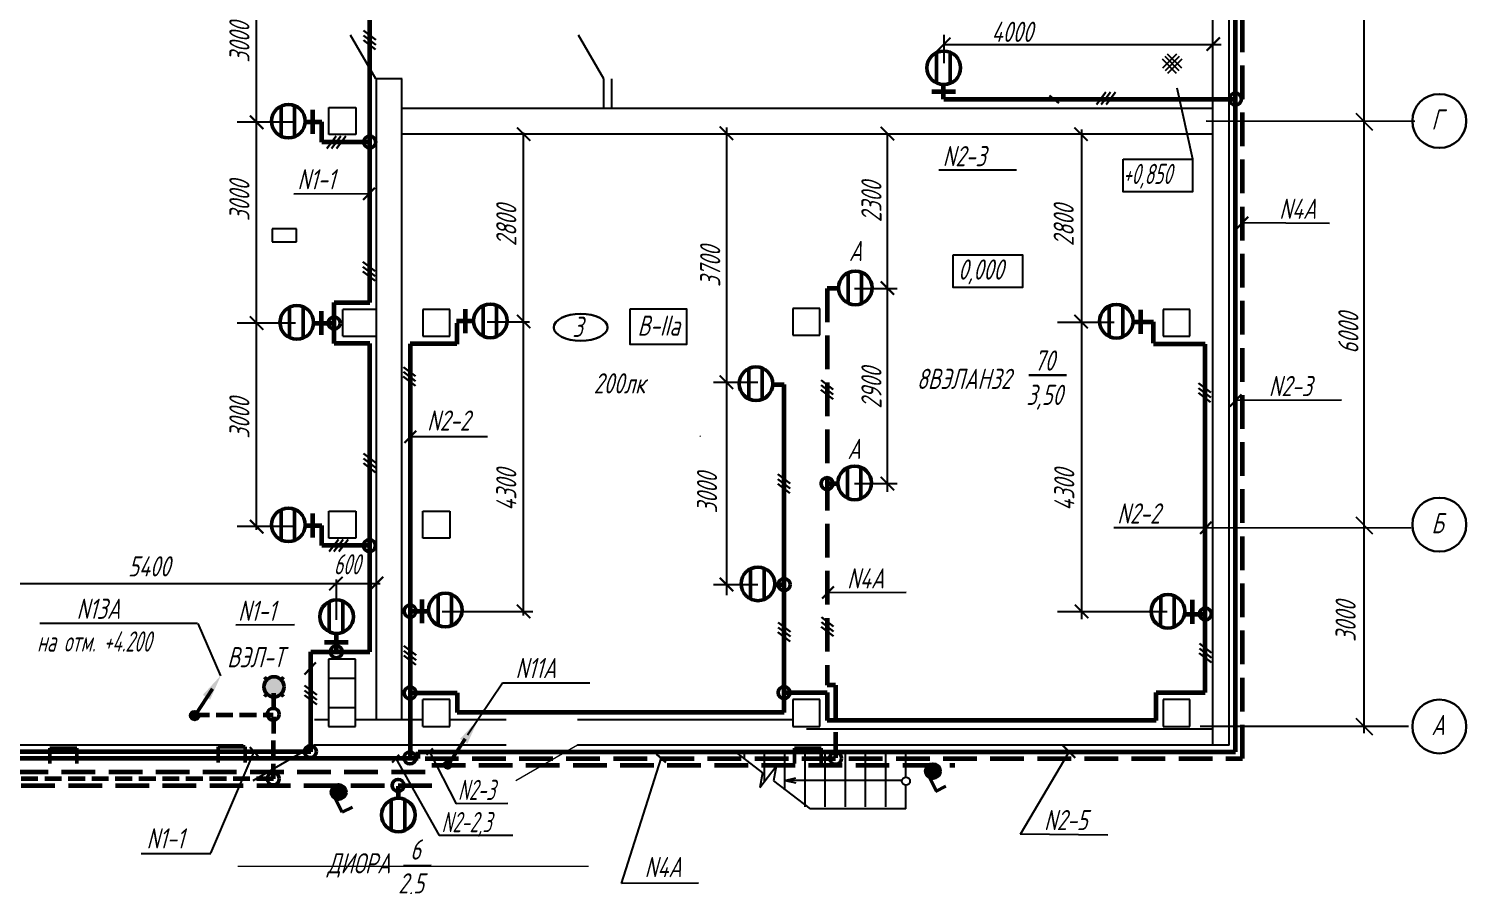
# Model space of a CAD drawing. Header units: inches. Extents: x -2146 to 222, y -883 to 3331.
# Drawn here: x -1037.5 to -823.9, y 2941.5 to 3068.9 of the extents above; entities that cross this region are included whole.
import ezdxf
from ezdxf.enums import TextEntityAlignment as Align

# ---------------------------------------------------------------- set-up
doc = ezdxf.new("R2010")
doc.units = ezdxf.units.IN
doc.header["$MEASUREMENT"] = 0
for name, pattern in [('AUSGEZOGEN', [0]), ('gost5', [7, 5, -2, 0]), ('HIDDEN2', [4.7625, 3.175, -1.5875]), ('K5LT32768', [0])]:
    doc.linetypes.add(name, pattern=pattern)
for name, color, linetype in [('1', 7, 'AUSGEZOGEN'), ('osnovnoy shtamp', 7, 'Continuous'), ('TONK', 3, 'Continuous'), ('АР', 7, 'Continuous'), ('блок', 7, 'Continuous'), ('вид', 7, 'Continuous'), ('НОВЫЙ', 7, 'Continuous'), ('орудован', 7, 'Continuous'), ('осн_лин', 7, 'Continuous'), ('текст', 7, 'Continuous'), ('ТХ', 7, 'Continuous')]:
    doc.layers.add(name, color=color, linetype=linetype)
for name, color, linetype, lineweight in [('кабель', 1, 'Continuous', 60), ('КаБель силовой (Вновь)', 1, 'Continuous', 60), ('лампа', 6, 'Continuous', 50), ('основной', 7, 'Continuous', 30), ('размеры', 82, 'Continuous', 25), ('рамка толстая', 7, 'Continuous', 60), ('стена', 7, 'Continuous', 18), ('Строительный', 7, 'Continuous', 25), ('Схема распред. сети', 9, 'Continuous', 25), ('уровни', 5, 'Continuous', 25), ('Эл. аппараты (Вновь)', 93, 'Continuous', 50)]:
    doc.layers.add(name, color=color, linetype=linetype, lineweight=lineweight)
doc.styles.add('Simplex', font='simplex.shx', dxfattribs={"width": 0.7, "oblique": 15})

# ---------------------------------------------------------------- blocks, each defined once
blk = doc.blocks.new('A$C3F5E2088')
at = {"layer": 'ТХ'}
for p, q in [((0.98, 0), (-0.98, 0)), ((0.98, -3.63), (0.98, 0)), ((-0.98, 0), (-0.98, -3.63)), ((-0.98, -3.63), (0.98, -3.63))]:
    blk.add_line(p, q, dxfattribs=at)
blk = doc.blocks.new('_Oblique')
at = {"color": 0, "linetype": 'ByBlock', "lineweight": -2}
blk.add_line((-0.5, -0.5), (0.5, 0.5), dxfattribs=at)
blk = doc.blocks.new('A$C111428AF')
at = {"lineweight": 50}
blk.add_hatch(color=24, dxfattribs=at).paths.add_polyline_path([(3, 1.5, 1), (0, 1.5, 1)])
at = {"color": 24, "lineweight": 50}
for p, q in [((0.07, 2.93), (0.44, 2.56)), ((2.93, 2.93), (2.56, 2.56)), ((0.44, 0.44), (0.07, 0.07)), ((2.56, 0.44), (2.93, 0.07))]:
    blk.add_line(p, q, dxfattribs=at)
blk.add_circle((1.5, 1.5), 1.5, dxfattribs=at)

msp = doc.modelspace()

# ---------------------------------------------------------------- hatches: boundary and pattern name
h = msp.add_hatch(color=24)
edge = h.paths.add_edge_path()
edge.add_arc((-1012.84, 2966.78), 0.718, 0, 360)
for points in [[(-903.14, 2957.52, 1), (-903.14, 2959.52, 1)], [(-991.46, 2954.41, 1), (-991.46, 2956.41, 1)]]:
    msp.add_hatch(color=0).paths.add_polyline_path(points)
at = {"layer": 'вид'}
for points in [[(-903.68, 2957.65, -1), (-902.51, 2959.27, -1)], [(-992, 2954.54, -1), (-990.83, 2956.16, -1)]]:
    msp.add_hatch(color=0, dxfattribs=at).paths.add_polyline_path(points)
at = {"layer": 'кабель'}
for points in [[(-975.63, 2959.45, -1), (-974.85, 2959.45, -1)], [(-974.85, 2959.45, -1), (-975.63, 2959.45, -1)]]:
    msp.add_hatch(color=6, dxfattribs=at).paths.add_polyline_path(points)

# ---------------------------------------------------------------- linework, layer by layer
at = {"color": 0}
for p, q in [((-1003.67, 2994.38), (-1003.67, 3144.64)), ((-901.52, 3067.94), (-901.53, 3063.75)), ((-901.52, 3066.52), (-860.32, 3066.52)), ((-864.52, 3049.47), (-866.83, 3060.05)), ((-997.88, 3054.95), (-1006.53, 3054.95)), ((-831.54, 3055.07), (-862.53, 3055.1)), ((-963.96, 2981.67), (-963.96, 3053.45)), ((-933.76, 2984.68), (-933.76, 3054.16)), ((-909.87, 3000.04), (-909.87, 3053.21)), ((-881.02, 2981.08), (-881.02, 3053.88)), ((-914.78, 3030.24), (-908.45, 3030.24)), ((-997.88, 3025.09), (-1006.53, 3025.09)), ((-969.4, 3025.31), (-963.07, 3025.31)), ((-884.65, 3025.26), (-876.21, 3025.26)), ((-935.75, 3016.31), (-929.17, 3016.31)), ((-914.78, 3001.25), (-908.45, 3001.25)), ((-997.88, 2994.86), (-1006.53, 2994.86)), ((-832.07, 2994.65), (-863.06, 2994.69)), ((-991.84, 2986.98), (-991.84, 2981.01)), ((-1285.91, 2986.38), (-985.28, 2986.38)), ((-935.75, 2986.25), (-929.17, 2986.25)), ((-976.06, 2982.24), (-962.61, 2982.24)), ((-884.65, 2982.25), (-868.32, 2982.25)), ((-967.1, 2971.63), (-954.14, 2971.66)), ((-832.46, 2965.13), (-863.45, 2965.17))]:
    msp.add_line(p, q, dxfattribs=at)
at = {"color": 0, "lineweight": 25}
for p, q in [((-839.05, 3051.72), (-839.05, 3117.72)), ((-839.05, 2991.87), (-839.05, 3057.87)), ((-839.05, 2964.14), (-839.05, 3030.14))]:
    msp.add_line(p, q, dxfattribs=at)
at = {"color": 6, "lineweight": 50}
for p, q in [((-902.6, 3065.3), (-902.61, 3060.8)), ((-900.6, 3065.37), (-900.6, 3060.73)), ((-1000, 3057.37), (-1000, 3052.87)), ((-1000, 3057.37), (-1000, 3052.87)), ((-997.99, 3057.43), (-997.99, 3052.8)), ((-997.99, 3057.43), (-997.99, 3052.8)), ((-915.75, 3032.59), (-915.75, 3028.08)), ((-913.74, 3032.65), (-913.74, 3028.02)), ((-998.75, 3027.45), (-998.75, 3022.95)), ((-996.74, 3027.52), (-996.74, 3022.88)), ((-970, 3027.7), (-970, 3023.19)), ((-967.99, 3027.76), (-967.99, 3023.13)), ((-876.95, 3027.63), (-876.96, 3023.13)), ((-874.94, 3027.7), (-874.94, 3023.06)), ((-930.52, 3018.35), (-930.52, 3013.84)), ((-928.51, 3018.41), (-928.51, 3013.78)), ((-915.85, 3003.6), (-915.85, 2999.1)), ((-913.84, 3003.67), (-913.84, 2999.03)), ((-1000, 2997.37), (-1000, 2992.87)), ((-997.99, 2997.44), (-997.99, 2992.81)), ((-930.23, 2988.6), (-930.23, 2984.1)), ((-928.22, 2988.67), (-928.22, 2984.03)), ((-976.68, 2984.71), (-976.68, 2980.2)), ((-974.67, 2984.77), (-974.67, 2980.14)), ((-869.29, 2984.53), (-869.3, 2980.02)), ((-867.29, 2984.59), (-867.29, 2979.96)), ((-992.84, 2983.72), (-992.84, 2979.21)), ((-990.83, 2983.78), (-990.83, 2979.15)), ((-983.65, 2954.25), (-983.65, 2949.75)), ((-981.64, 2954.32), (-981.64, 2949.68))]:
    msp.add_line(p, q, dxfattribs=at)
at = {"ltscale": 100}
for p, q in [((-866.93, 3065.09), (-869.02, 3062.99)), ((-866.93, 3062.23), (-869.02, 3064.33)), ((-866.55, 3064.71), (-868.64, 3062.61)), ((-866.55, 3062.61), (-868.64, 3064.71)), ((-866.16, 3062.99), (-868.26, 3065.09)), ((-866.16, 3064.33), (-868.26, 3062.23))]:
    msp.add_line(p, q, dxfattribs=at)
at = {"lineweight": 60}
for p, q in [((-903.31, 3059.52), (-899.78, 3059.52)), ((-901.52, 3058.38), (-858.16, 3058.38)), ((-996.39, 3055.02), (-993.97, 3055.02)), ((-995.27, 3053.26), (-995.27, 3056.79)), ((-972.62, 3023.62), (-972.62, 3027.16)), ((-872.23, 3023.52), (-872.23, 3027.06)), ((-995.14, 3025.11), (-992.12, 3025.11)), ((-994.02, 3023.34), (-994.02, 3026.88)), ((-971.5, 3025.39), (-973.92, 3025.39)), ((-873.35, 3025.28), (-870.35, 3025.28)), ((-996.39, 2995.03), (-993.97, 2995.03)), ((-995.27, 2993.26), (-995.27, 2996.8)), ((-979.04, 2980.49), (-979.04, 2984.03)), ((-864.57, 2980.42), (-864.57, 2983.95)), ((-865.69, 2981.84), (-862.68, 2981.84)), ((-991.8, 2978.91), (-991.8, 2976.24)), ((-995.61, 2976.23), (-986.84, 2976.24)), ((-993.58, 2977.69), (-990.05, 2977.69)), ((-979.65, 2960.37), (-979.65, 2961.4)), ((-979.65, 2961.4), (-858.16, 2961.4))]:
    msp.add_line(p, q, dxfattribs=at)
at = {"lineweight": 30}
for p, q in [((-885.8, 3058.95), (-884.42, 3057.81)), ((-987.81, 3043.42), (-986.09, 3045.19)), ((-858.03, 3039.1), (-856.3, 3040.88)), ((-888.88, 3017.36), (-883.31, 3017.36)), ((-859.02, 3012.7), (-857.3, 3014.48)), ((-981.66, 3007.29), (-979.94, 3009.07)), ((-863.45, 2993.8), (-861.73, 2995.58)), ((-919.61, 2984.16), (-917.89, 2985.94)), ((-996.55, 2972.87), (-994.83, 2974.65)), ((-1003.4, 2960.73), (-1004.66, 2962.06)), ((-982.47, 2960.94), (-983.48, 2959.8)), ((-977.47, 2961.87), (-978.39, 2960.94)), ((-944.2, 2961.03), (-942.81, 2959.8)), ((-883.85, 2962.3), (-881.98, 2960.51)), ((-981.83, 2944.46), (-977.69, 2944.48))]:
    msp.add_line(p, q, dxfattribs=at)
at = {"linetype": 'Continuous'}
for p, q in [((-890.71, 3047.86), (-902.27, 3047.84)), ((-986.95, 3044.3), (-998.1, 3044.28)), ((-844.22, 3039.93), (-857.17, 3040.01)), ((-842.44, 3013.63), (-858.1, 3013.61)), ((-969.33, 3008.22), (-980.74, 3008.2)), ((-862.59, 2994.69), (-876.25, 2994.67)), ((-907.12, 2985.05), (-918.87, 2985.02)), ((-998, 2980.24), (-1006.71, 2980.22)), ((-966.29, 2953.68), (-973.98, 2953.66)), ((-965.57, 2948.97), (-976.52, 2948.95)), ((-877.16, 2948.98), (-890.2, 2949.14)), ((-1010.43, 2946.23), (-1020.79, 2946.21)), ((-937.96, 2941.85), (-949.41, 2941.83))]:
    msp.add_line(p, q, dxfattribs=at)
for p, q in [((-1012.41, 2980.47), (-1035.84, 2980.45)), ((-1012.4, 2980.45), (-1008.99, 2972.68)), ((-1010.44, 2946.3), (-1004.03, 2961.4)), ((-977.93, 2961.4), (-973.98, 2953.66)), ((-890.13, 2949.14), (-882.92, 2961.4)), ((-982.97, 2960.37), (-976.52, 2948.95)), ((-949.41, 2941.83), (-943.51, 2960.41))]:
    msp.add_line(p, q)
at = {"color": 6}
msp.add_line((-972.29, 2963.9), (-967.1, 2971.63), dxfattribs=at)
at = {"color": 24, "linetype": 'gost5', "lineweight": 60, "ltscale": 0.5}
msp.add_line((-1013.17, 2966.9), (-1001.18, 2966.9), dxfattribs=at)
at = {"linetype": 'gost5', "lineweight": 60}
for p, q in [((-978.62, 2960.4), (-857.16, 2960.4)), ((-977.62, 2959.4), (-899.88, 2959.4))]:
    msp.add_line(p, q, dxfattribs=at)
at = {"color": 0, "lineweight": 50}
for centre in [(-858.2, 3058.4), (-986.84, 3052.02), (-992.12, 3025.11), (-918.87, 3001.26), (-986.88, 2992.03), (-925.25, 2986.24), (-980.83, 2982.29), (-862.66, 2981.87), (-991.8, 2976.25), (-980.83, 2970.14), (-925.27, 2970.18), (-1001.18, 2966.97), (-995.65, 2961.42), (-980.87, 2960.47), (-917.61, 2960.42), (-1001.18, 2957.37), (-982.62, 2956.39)]:
    msp.add_circle(centre, 0.891, dxfattribs=at)
at = {"color": 24}
msp.add_circle((-1012.84, 2966.78), 0.718, dxfattribs=at)
at = {"color": 0, "lineweight": 30}
for centre in [(-903.1, 2958.46), (-991.41, 2955.35)]:
    msp.add_circle(centre, 1, dxfattribs=at)
at = {"layer": 'osnovnoy shtamp', "color": 0}
msp.add_circle((-907.15, 2957.02), 0.6, dxfattribs=at)
at = {"layer": 'TONK', "color": 0, "linetype": 'HIDDEN2', "ltscale": 0.6}
for p, q in [((-985.84, 3061.4), (-985.84, 3061.4)), ((-982.04, 3061.42), (-982.04, 3061.4))]:
    msp.add_line(p, q, dxfattribs=at)
at = {"layer": 'АР', "color": 0}
for p, q in [((-985.93, 3061.4), (-989.68, 3067.9)), ((-952.04, 3061.4), (-955.79, 3067.9))]:
    msp.add_line(p, q, dxfattribs=at)
at = {"layer": 'АР', "color": 0, "lineweight": -2, "ltscale": 0.3}
msp.add_line((-982.02, 3061.42), (-985.93, 3061.4), dxfattribs=at)
at = {"layer": 'АР', "color": 0, "linetype": 'ByBlock'}
for p, q in [((-952.04, 3057.05), (-952.04, 3061.4)), ((-950.84, 3057.05), (-950.84, 3061.4))]:
    msp.add_line(p, q, dxfattribs=at)
at = {"layer": 'АР', "color": 0, "lineweight": 30}
msp.add_ellipse((-955.49, 3024.47), major_axis=(-4, 0), ratio=0.5, dxfattribs=at)
at = {"layer": 'блок', "color": 0, "lineweight": 30}
for p, q in [((-987.76, 3068.58), (-985.94, 3067.19)), ((-987.76, 3067.85), (-985.94, 3066.46)), ((-987.78, 3067.16), (-985.97, 3065.77)), ((-877.44, 3059.41), (-878.83, 3057.59)), ((-876.74, 3059.41), (-878.13, 3057.59)), ((-876, 3059.41), (-877.39, 3057.59)), ((-991.82, 3052.9), (-993.21, 3051.08)), ((-991.11, 3052.9), (-992.5, 3051.08)), ((-990.38, 3052.9), (-991.77, 3051.08)), ((-987.84, 3034.2), (-986.02, 3032.81)), ((-987.84, 3033.47), (-986.02, 3032.08)), ((-987.86, 3032.78), (-986.04, 3031.39)), ((-981.83, 3018.58), (-980.02, 3017.2)), ((-981.86, 3017.16), (-980.04, 3015.77)), ((-981.83, 3017.85), (-980.02, 3016.46)), ((-919.76, 3016.63), (-917.95, 3015.24)), ((-919.79, 3015.21), (-917.97, 3013.82)), ((-919.76, 3015.9), (-917.95, 3014.51)), ((-863.69, 3014.76), (-861.87, 3013.37)), ((-863.67, 3016.19), (-861.85, 3014.8)), ((-863.67, 3015.45), (-861.85, 3014.06)), ((-987.75, 3005.72), (-985.94, 3004.33)), ((-987.77, 3004.3), (-985.96, 3002.91)), ((-987.75, 3004.99), (-985.94, 3003.6)), ((-926.18, 3002.64), (-924.36, 3001.25)), ((-926.18, 3001.91), (-924.36, 3000.52)), ((-926.2, 3001.22), (-924.39, 2999.83)), ((-991.48, 2992.96), (-992.87, 2991.14)), ((-990.78, 2992.96), (-992.17, 2991.14)), ((-990.04, 2992.96), (-991.43, 2991.14)), ((-926.15, 2980.62), (-924.33, 2979.23)), ((-919.72, 2981.38), (-917.91, 2979.99)), ((-919.72, 2980.64), (-917.91, 2979.26)), ((-926.17, 2979.19), (-924.36, 2977.8)), ((-926.15, 2979.88), (-924.33, 2978.5)), ((-919.75, 2979.95), (-917.93, 2978.56)), ((-981.75, 2977.12), (-979.94, 2975.73)), ((-981.75, 2976.39), (-979.94, 2975)), ((-863.58, 2976.05), (-861.76, 2974.66)), ((-863.55, 2977.48), (-861.74, 2976.09)), ((-863.55, 2976.75), (-861.74, 2975.36)), ((-981.77, 2975.7), (-979.96, 2974.31)), ((-996.54, 2969.79), (-994.72, 2968.4)), ((-996.52, 2971.22), (-994.7, 2969.83)), ((-996.52, 2970.48), (-994.7, 2969.09))]:
    msp.add_line(p, q, dxfattribs=at)
at = {"layer": 'кабель', "color": 0}
for p, q in [((-986.83, 3028.17), (-986.84, 3082.22)), ((-901.55, 3058.38), (-901.55, 3060.53)), ((-993.97, 3052.02), (-993.97, 3055.02)), ((-986.84, 3052.02), (-993.97, 3052.02)), ((-917.17, 3030.27), (-918.84, 3030.27)), ((-992.12, 3022.08), (-992.12, 3028.17)), ((-992.12, 3028.17), (-986.83, 3028.17)), ((-973.9, 3025.12), (-973.9, 3021.99)), ((-870.35, 3022.13), (-870.35, 3025.28)), ((-986.84, 3022.08), (-992.12, 3022.08)), ((-986.84, 2976.24), (-986.84, 3022.08)), ((-973.9, 3022.01), (-980.85, 3022.01)), ((-980.83, 3022.01), (-980.83, 2960.37)), ((-862.68, 3021.98), (-870.35, 3021.98)), ((-862.68, 2970.18), (-862.68, 3021.98)), ((-926.94, 3016), (-925.24, 3016)), ((-925.25, 2967.22), (-925.25, 3016)), ((-917.27, 3001.23), (-918.84, 3001.23)), ((-993.97, 2992.03), (-993.97, 2995.03)), ((-986.84, 2992.03), (-993.97, 2992.03)), ((-926.66, 2986.24), (-925.25, 2986.24)), ((-978.09, 2982.24), (-980.83, 2982.24)), ((-995.61, 2961.37), (-995.61, 2976.23)), ((-980.83, 2970.14), (-973.83, 2970.14)), ((-973.83, 2970.14), (-973.83, 2967.22)), ((-925.25, 2970.18), (-918.84, 2970.18)), ((-918.84, 2970.18), (-918.84, 2966.03)), ((-869.97, 2966.03), (-869.97, 2970.18)), ((-869.97, 2970.18), (-862.68, 2970.18)), ((-925.25, 2967.22), (-973.83, 2967.22)), ((-869.97, 2966.03), (-918.84, 2966.03)), ((-979.65, 2960.37), (-1458.83, 2960.37))]:
    msp.add_line(p, q, dxfattribs=at)
at = {"layer": 'кабель', "color": 0, "linetype": 'gost5'}
for p, q in [((-918.84, 3030.27), (-918.84, 2971.3)), ((-917.63, 2971.3), (-918.84, 2971.3)), ((-917.63, 2971.3), (-917.6, 2960.49)), ((-978.62, 2958.37), (-1461.99, 2958.38))]:
    msp.add_line(p, q, dxfattribs=at)
at = {"layer": 'кабель', "color": 0, "linetype": 'K5LT32768'}
msp.add_line((-995.61, 2961.37), (-1458.92, 2961.39), dxfattribs=at)
at = {"layer": 'кабель', "color": 24, "linetype": 'gost5', "lineweight": 60, "ltscale": 0.5}
msp.add_line((-1001.14, 2957.37), (-1462.05, 2957.39), dxfattribs=at)
at = {"layer": 'кабель'}
msp.add_line((-982.61, 2956.3), (-982.61, 2954.58), dxfattribs=at)
at = {"layer": 'кабель', "color": 6}
msp.add_circle((-975.24, 2959.45), 0.39, dxfattribs=at)
msp.add_circle((-975.24, 2959.45), 0.39, dxfattribs=at)
at = {"layer": 'КаБель силовой (Вновь)', "color": 24, "linetype": 'gost5', "ltscale": 0.5}
msp.add_line((-1001.14, 2970.09), (-1001.18, 2957.36), dxfattribs=at)
at = {"layer": 'лампа', "color": 24}
msp.add_line((-1010.19, 2970.74), (-1012.74, 2966.89), dxfattribs=at)
at = {"layer": 'лампа', "color": 6}
msp.add_line((-972.66, 2963.29), (-975.2, 2959.44), dxfattribs=at)
at = {"layer": 'лампа'}
for centre in [(-901.53, 3063.05), (-998.92, 3055.12), (-998.92, 3055.12), (-914.67, 3030.34), (-997.67, 3025.2), (-968.92, 3025.44), (-875.88, 3025.38), (-929.44, 3016.09), (-914.77, 3001.35), (-998.92, 2995.12), (-929.15, 2986.35), (-975.6, 2982.45), (-868.22, 2982.27), (-991.76, 2981.47), (-982.57, 2952)]:
    msp.add_circle(centre, 2.5, dxfattribs=at)
at = {"layer": 'лампа', "color": 5}
msp.add_circle((-868.22, 2982.27), 2.5, dxfattribs=at)
at = {"layer": 'лампа', "color": 24}
msp.add_solid([(-1011.64, 2969.84), (-1008.95, 2972.74), (-1010.55, 2969.13)], dxfattribs=at)
at = {"layer": 'лампа', "color": 6}
msp.add_solid([(-973.4, 2963.31), (-970.71, 2966.21), (-972.32, 2962.6)], dxfattribs=at)
at = {"layer": 'НОВЫЙ', "color": 0}
for points in [[(-874.87, 3049.46), (-864.57, 3049.46), (-864.57, 3044.63), (-874.87, 3044.63)], [(-900.13, 3035.25), (-889.84, 3035.25), (-889.84, 3030.42), (-900.13, 3030.42)]]:
    msp.add_lwpolyline(points, close=True, dxfattribs=at)
at = {"layer": 'НОВЫЙ', "color": 0, "lineweight": 25}
msp.add_lwpolyline([(-948.11, 3027.21), (-939.78, 3027.21), (-939.78, 3021.92), (-948.11, 3021.92)], close=True, dxfattribs=at)
at = {"layer": 'осн_лин', "color": 0, "lineweight": 9}
msp.add_line((-937.68, 3008.35), (-937.77, 3008.26), dxfattribs=at)
at = {"layer": 'основной', "color": 0}
for centre in [(-827.89, 3055.15), (-827.89, 2995.15), (-827.89, 2965.15)]:
    msp.add_circle(centre, 4, dxfattribs=at)
at = {"layer": 'размеры', "color": 0}
for p, q in [((-861.54, 2962.35), (-861.54, 3090.24)), ((-859.14, 2962.35), (-859.14, 3090.24)), ((-985.84, 2966.15), (-985.84, 3061.4)), ((-982.04, 2966.15), (-982.04, 3061.4)), ((-992.91, 3053.15), (-992.91, 3057.15)), ((-992.91, 3057.15), (-988.91, 3057.15)), ((-988.91, 3057.15), (-988.91, 3053.15)), ((-982.04, 3057.05), (-861.54, 3057.05)), ((-988.91, 3053.15), (-992.91, 3053.15)), ((-982.04, 3053.25), (-861.54, 3053.25)), ((-990.84, 3023.15), (-990.84, 3027.15)), ((-985.84, 3027.15), (-990.84, 3027.15)), ((-974.94, 3027.15), (-978.94, 3027.15)), ((-978.94, 3027.15), (-978.94, 3023.15)), ((-974.94, 3023.15), (-974.94, 3027.15)), ((-919.94, 3027.3), (-923.94, 3027.3)), ((-923.94, 3027.3), (-923.94, 3023.3)), ((-919.94, 3023.3), (-919.94, 3027.3)), ((-864.94, 3027.15), (-868.94, 3027.15)), ((-868.94, 3027.15), (-868.94, 3023.15)), ((-864.94, 3023.15), (-864.94, 3027.15)), ((-990.84, 3023.15), (-985.84, 3023.15)), ((-978.94, 3023.15), (-974.94, 3023.15)), ((-923.94, 3023.3), (-919.94, 3023.3)), ((-868.94, 3023.15), (-864.94, 3023.15)), ((-992.91, 2993.15), (-992.91, 2997.15)), ((-992.91, 2997.15), (-988.91, 2997.15)), ((-988.91, 2997.15), (-988.91, 2993.15)), ((-978.95, 2993.15), (-978.95, 2997.15)), ((-978.95, 2997.15), (-974.95, 2997.15)), ((-974.95, 2997.15), (-974.95, 2993.15)), ((-988.91, 2993.15), (-992.91, 2993.15)), ((-974.95, 2993.15), (-978.95, 2993.15)), ((-988.94, 2975.15), (-992.94, 2975.15)), ((-992.94, 2975.15), (-992.94, 2965.15)), ((-988.94, 2965.15), (-988.94, 2975.15)), ((-992.94, 2972.32), (-988.94, 2972.32)), ((-992.94, 2967.98), (-988.94, 2967.98)), ((-974.94, 2969.15), (-978.94, 2969.15)), ((-978.94, 2965.15), (-978.94, 2969.15)), ((-974.94, 2965.15), (-974.94, 2969.15)), ((-919.94, 2969.15), (-923.94, 2969.15)), ((-923.94, 2969.15), (-923.94, 2965.15)), ((-919.94, 2965.15), (-919.94, 2969.15)), ((-864.94, 2969.15), (-868.94, 2969.15)), ((-868.94, 2969.15), (-868.94, 2965.15)), ((-864.94, 2965.15), (-864.94, 2969.15)), ((-992.94, 2966.15), (-995.04, 2966.15)), ((-992.94, 2965.15), (-988.94, 2965.15)), ((-978.94, 2966.15), (-988.94, 2966.15)), ((-978.94, 2965.15), (-974.94, 2965.15)), ((-966.54, 2966.15), (-974.94, 2966.15)), ((-923.94, 2966.15), (-955.94, 2966.15)), ((-923.94, 2965.15), (-919.94, 2965.15)), ((-868.94, 2965.15), (-864.94, 2965.15)), ((-861.54, 2964.75), (-921.94, 2964.75)), ((-1005.64, 2962.35), (-1111.04, 2962.35)), ((-995.04, 2962.35), (-1004.22, 2957.05)), ((-966.54, 2962.35), (-995.04, 2962.35)), ((-859.14, 2962.35), (-955.94, 2962.35)), ((-932.79, 2961.58), (-928.45, 2958.26)), ((-907.15, 2961.39), (-932.55, 2961.39)), ((-931.15, 2960.32), (-931.15, 2961.39)), ((-928.15, 2957), (-928.15, 2961.39)), ((-925.15, 2955.75), (-925.15, 2961.39)), ((-922.15, 2953.19), (-922.15, 2961.39)), ((-919.15, 2953.19), (-919.15, 2961.39)), ((-916.15, 2953.19), (-916.15, 2961.39)), ((-913.15, 2953.19), (-913.15, 2961.39)), ((-910.15, 2953.19), (-910.15, 2961.39)), ((-907.15, 2957.62), (-907.15, 2961.39)), ((-928.86, 2956.06), (-926.44, 2959.24)), ((-926.44, 2959.24), (-926.85, 2957.05)), ((-928.45, 2958.26), (-928.86, 2956.06)), ((-926.85, 2957.05), (-921.4, 2952.89)), ((-925.15, 2957.14), (-923.53, 2957.51)), ((-907.74, 2957.14), (-925.15, 2957.14)), ((-925.15, 2957.14), (-923.53, 2956.76)), ((-907.15, 2952.89), (-907.15, 2956.42)), ((-907.15, 2952.89), (-921.4, 2952.89))]:
    msp.add_line(p, q, dxfattribs=at)
at = {"layer": 'размеры', "color": 0, "lineweight": 5}
for p, q in [((-955.94, 2962.35), (-965.12, 2957.05)), ((-954.33, 2944.35), (-1006.42, 2944.35))]:
    msp.add_line(p, q, dxfattribs=at)
at = {"layer": 'размеры', "color": 0, "const_width": 0.3}
for points in [[(-902.53, 3065.54), (-900.53, 3067.54)], [(-900.53, 3067.54), (-902.53, 3065.54)], [(-862.48, 3065.57), (-860.48, 3067.57)], [(-860.48, 3067.57), (-862.48, 3065.57)], [(-1004.65, 3055.95), (-1002.65, 3053.95)], [(-964.96, 3054.19), (-962.96, 3052.19)], [(-934.82, 3054.32), (-932.82, 3052.32)], [(-910.9, 3054.28), (-908.9, 3052.28)], [(-882.13, 3054.19), (-880.13, 3052.19)], [(-910.9, 3031.31), (-908.9, 3029.31)], [(-1004.65, 3026.11), (-1002.65, 3024.11)], [(-964.96, 3026.34), (-962.96, 3024.34)], [(-882.13, 3026.34), (-880.13, 3024.34)], [(-934.82, 3017.31), (-932.82, 3015.31)], [(-910.9, 3002.25), (-908.9, 3000.25)], [(-1004.65, 2995.85), (-1002.65, 2993.85)], [(-992.85, 2985.39), (-990.85, 2987.39)], [(-990.85, 2987.39), (-992.85, 2985.39)], [(-986.81, 2985.41), (-984.81, 2987.41)], [(-984.81, 2987.41), (-986.81, 2985.41)], [(-934.82, 2987.25), (-932.82, 2985.25)], [(-964.96, 2983.25), (-962.96, 2981.25)], [(-882.04, 2983.25), (-880.04, 2981.25)]]:
    msp.add_lwpolyline(points, dxfattribs=at)
at = {"layer": 'рамка толстая', "color": 0, "lineweight": 40}
for p, q in [((-903.95, 2958.18), (-902.62, 2955.52)), ((-901.21, 2956.26), (-902.76, 2955.5))]:
    msp.add_line(p, q, dxfattribs=at)
at = {"layer": 'рамка толстая', "lineweight": 40}
for p, q in [((-992.27, 2955.06), (-990.94, 2952.4)), ((-989.4, 2953.18), (-990.95, 2952.42))]:
    msp.add_line(p, q, dxfattribs=at)
at = {"layer": 'рамка толстая', "color": 0}
msp.add_circle((-903.14, 2958.52), 1, dxfattribs=at)
at = {"layer": 'рамка толстая'}
msp.add_circle((-991.46, 2955.41), 1, dxfattribs=at)
at = {"layer": 'стена', "lineweight": 60}
msp.add_line((-858.16, 2961.4), (-858.16, 3149.17), dxfattribs=at)
at = {"layer": 'стена', "linetype": 'gost5', "lineweight": 60}
for p, q in [((-857.16, 2960.4), (-857.16, 3088.95)), ((-977.62, 2956.32), (-1462.05, 2956.32))]:
    msp.add_line(p, q, dxfattribs=at)
at = {"layer": 'Строительный', "color": 0, "ltscale": 100}
msp.add_line((-988.96, 2975.16), (-992.96, 2975.16), dxfattribs=at)
at = {"layer": 'Эл. аппараты (Вновь)'}
for p, q in [((-1034.38, 2961.95), (-1030.38, 2961.95)), ((-1034.37, 2961.95), (-1034.37, 2959.63)), ((-1034.37, 2961.95), (-1030.37, 2961.95)), ((-1030.37, 2961.95), (-1030.37, 2959.63)), ((-1009.34, 2962.1), (-1009.34, 2959.78)), ((-1009.34, 2962.1), (-1005.34, 2962.1)), ((-1005.34, 2962.1), (-1005.34, 2959.78)), ((-923.73, 2961.95), (-923.73, 2959.63)), ((-923.73, 2961.95), (-919.73, 2961.95)), ((-919.73, 2961.95), (-919.73, 2959.63))]:
    msp.add_line(p, q, dxfattribs=at)

# ---------------------------------------------------------------- block references
at = {"color": 0, "lineweight": 25, "xscale": 2.5, "yscale": 2.5, "zscale": 2.5, "rotation": 270}
for p in [(-839.05, 3055.04), (-839.05, 2995.05), (-839.05, 2965.15)]:
    msp.add_blockref('_Oblique', p, dxfattribs=at)
msp.add_blockref('A$C111428AF', (-1002.56, 2969.54))
at = {"layer": '1', "color": 0, "rotation": 270}
msp.add_blockref('A$C3F5E2088', (-997.72, 3038.15), dxfattribs=at)

# ---------------------------------------------------------------- texts
at = {"color": 0, "lineweight": 20, "style": 'Simplex', "oblique": 15, "width": 0.7}
for s, p in [('Г', (-829.06, 3053.87)), ('Б', (-829.06, 2993.87)), ('А', (-829.06, 2963.87))]:
    msp.add_text(s, height=3, dxfattribs=at).set_placement(p)
at = {"lineweight": 20, "style": 'Simplex', "oblique": 15}
for s, width, p in [(' N2-3', 0.7, (-903.09, 3048.42)), ('N1-1', 0.7, (-997.58, 3044.98)), ('N4А', 0.7, (-851.68, 3040.59)), ('N2-3', 0.7, (-853.23, 3014.25)), ('N2-2', 0.7, (-978.31, 3009.12)), ('N2-2', 0.7, (-875.76, 2995.31)), ('N4А', 0.7, (-915.89, 2985.66)), ('N13А', 0.7, (-1030.4, 2981.14)), ('N1-1', 0.7, (-1006.4, 2980.84)), ('N2-3', 0.6, (-973.73, 2954.22)), ('N2-2,3', 0.6, (-976.17, 2949.44)), ('N2-5', 0.7, (-886.63, 2949.74)), ('N1-1', 0.7, (-1020, 2947.01)), ('N4А', 0.7, (-945.99, 2942.75))]:
    msp.add_text(s, height=3, dxfattribs=dict(at, width=width)).set_placement(p)
at = {"lineweight": 20, "style": 'Simplex', "oblique": 15, "width": 0.7}
for s, p in [('70', (-886.57, 3018.04)), ('8ВЭЛАН32', (-898.55, 3015.32)), ('3,50', (-886.57, 3012.94)), ('6', (-980.04, 2945.36)), ('ДИОРА', (-988.46, 2943.31)), ('2,5', (-980.69, 2940.33))]:
    msp.add_text(s, height=3, dxfattribs=at).set_placement(p, align=Align.CENTER)
at = {"layer": 'АР', "color": 0, "lineweight": 20, "style": 'Simplex', "oblique": 15, "width": 0.7}
msp.add_text('3', height=3, dxfattribs=at).set_placement((-956.72, 3023.05))
at = {"layer": 'орудован', "color": 0, "linetype": 'Continuous', "lineweight": 20, "style": 'Simplex', "oblique": 15}
for s, width, p in [('+0,850', 0.6, (-874.92, 3045.78)), ('0,000', 0.7, (-899.4, 3031.57))]:
    msp.add_text(s, height=3, dxfattribs=dict(at, width=width)).set_placement(p)
at = {"layer": 'размеры', "color": 0, "lineweight": 20, "style": 'Simplex', "oblique": 15, "width": 0.7}
for s, p in [('3000', (-1004.7, 3063.82)), ('3000', (-1004.7, 3040.27)), ('2300', (-910.78, 3040.1)), ('2800', (-965.04, 3036.54)), ('2800', (-882.21, 3036.54)), ('3700', (-934.74, 3030.49)), ('6000', (-839.9, 3020.56)), ('2900', (-910.78, 3012.39)), ('3000', (-1004.7, 3007.94)), ('4300', (-965.04, 2997.21)), ('4300', (-882.12, 2997.21)), ('3000', (-935.21, 2996.83)), ('3000', (-840.31, 2977.73))]:
    msp.add_text(s, height=3, rotation=90, dxfattribs=at).set_placement(p)
at = {"layer": 'размеры', "color": 0, "lineweight": 20, "style": 'Simplex', "oblique": 15}
for s, width, p in [('4000', 0.7, (-894.44, 3066.9)), ('600', 0.6, (-992.18, 2987.76)), ('5400', 0.7, (-1022.74, 2987.45))]:
    msp.add_text(s, height=3, dxfattribs=dict(at, width=width)).set_placement(p)
at = {"layer": 'Схема распред. сети', "color": 0, "lineweight": 20, "style": 'Simplex', "oblique": 15, "width": 0.7}
msp.add_text('200лк', height=3, dxfattribs=at).set_placement((-953.57, 3014.65))
at = {"layer": 'текст', "color": 3, "lineweight": 40, "style": 'Simplex', "oblique": 15, "width": 0.7}
for p in [(-914.64, 3034.33), (-914.85, 3004.92)]:
    msp.add_text('А', height=3, dxfattribs=at).set_placement(p, align=Align.CENTER)
at = {"layer": 'текст', "color": 0, "lineweight": 20, "style": 'Simplex', "oblique": 15, "width": 0.7}
msp.add_text('В-IIа', height=3, dxfattribs=at).set_placement((-943.9, 3023.23), align=Align.CENTER)
at = {"layer": 'уровни', "color": 0, "lineweight": 20, "style": 'Simplex', "oblique": 15}
for s, width, p in [('на отм. +4.200', 0.6, (-1036.27, 2976.28)), ('N11А', 0.7, (-965.18, 2972.33))]:
    msp.add_text(s, height=3, dxfattribs=dict(at, width=width)).set_placement(p)
at = {"layer": 'уровни', "color": 24, "lineweight": 20, "style": 'Simplex', "oblique": 15, "width": 0.7}
msp.add_text('ВЭЛ-Т', height=3, dxfattribs=at).set_placement((-1008.02, 2973.95))

doc.saveas('drawing.dxf')
